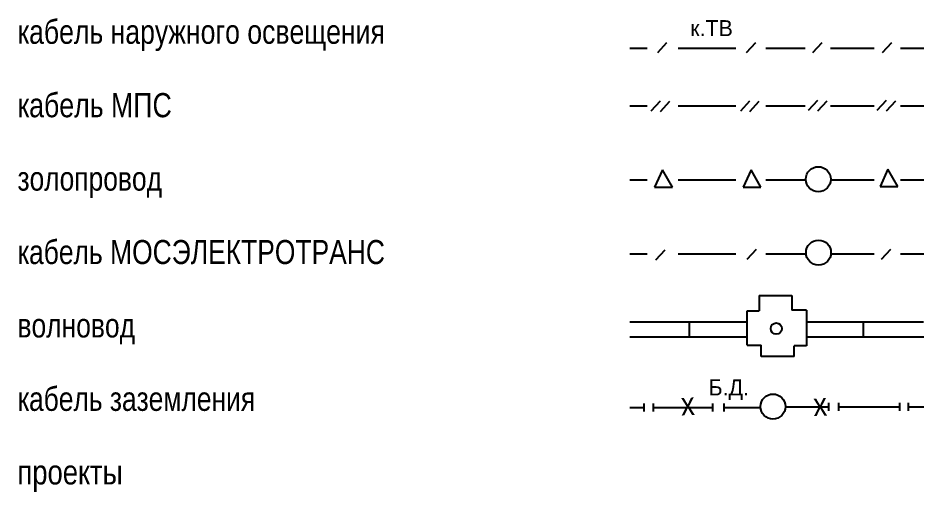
# Model space of a CAD drawing. Extents: x 8646 to 18206, y -17605 to -192.
# Drawn here: x 11123.81 to 11163.39, y -9079.69 to -9058.97 of the extents above; entities that cross this region are included whole.
import ezdxf
from ezdxf.enums import TextEntityAlignment as Align

# ---------------------------------------------------------------- set-up
doc = ezdxf.new("R2010")
doc.units = 0
doc.linetypes.add('DGN_STYLE_3', pattern=[21.180024, 15.128588, -6.051435])
doc.layers.get('0').update_dxf_attribs({"linetype": 'CONTINUOUS'})
doc.styles.add('STYLE-ARIAL_NARROW', font='ARIALN.TTF')
doc.styles.add('STYLE-RUSSIAN_1251', font='RUSSIAN_1251.shx')

msp = doc.modelspace()

# ---------------------------------------------------------------- linework, layer by layer
at = {"color": 8, "linetype": 'CONTINUOUS'}
for p, q in [((11151.759, -9060.472), (11152.163, -9060.032)), ((11155.64, -9060.472), (11156.045, -9060.032)), ((11158.543, -9060.472), (11158.947, -9060.032)), ((11161.58, -9060.472), (11161.985, -9060.032)), ((11150.544, -9060.28), (11151.304, -9060.28)), ((11152.658, -9060.28), (11155.168, -9060.28)), ((11156.488, -9060.28), (11158.203, -9060.28)), ((11159.306, -9060.28), (11161.212, -9060.28)), ((11162.373, -9060.28), (11163.391, -9060.28)), ((11151.479, -9063.021), (11151.884, -9062.582)), ((11155.387, -9063.021), (11155.791, -9062.582)), ((11158.355, -9062.996), (11158.76, -9062.557)), ((11158.761, -9063.022), (11159.165, -9062.583)), ((11161.35, -9062.996), (11161.754, -9062.557)), ((11161.755, -9063.022), (11162.16, -9062.583)), ((11150.544, -9062.805), (11151.304, -9062.805)), ((11151.885, -9063.047), (11152.289, -9062.608)), ((11152.658, -9062.805), (11155.168, -9062.805)), ((11155.792, -9063.047), (11156.196, -9062.608)), ((11156.488, -9062.805), (11158.203, -9062.805)), ((11159.306, -9062.805), (11161.212, -9062.805)), ((11162.373, -9062.805), (11163.391, -9062.805)), ((11151.973, -9065.608), (11151.624, -9066.364)), ((11152.408, -9066.364), (11151.973, -9065.608)), ((11155.837, -9065.608), (11155.488, -9066.364)), ((11156.272, -9066.364), (11155.837, -9065.608)), ((11161.822, -9065.579), (11161.474, -9066.335)), ((11162.257, -9066.335), (11161.822, -9065.579)), ((11150.544, -9066.044), (11151.304, -9066.044)), ((11152.658, -9066.044), (11155.168, -9066.044)), ((11156.488, -9066.044), (11158.231, -9066.044)), ((11159.323, -9066.044), (11161.212, -9066.044)), ((11162.373, -9066.044), (11163.391, -9066.044)), ((11151.624, -9066.364), (11152.408, -9066.364)), ((11155.488, -9066.364), (11156.272, -9066.364)), ((11161.474, -9066.335), (11162.257, -9066.335)), ((11150.544, -9069.275), (11151.304, -9069.275)), ((11151.683, -9069.541), (11152.087, -9069.102)), ((11152.658, -9069.275), (11155.168, -9069.275)), ((11155.665, -9069.507), (11156.07, -9069.068)), ((11156.488, -9069.275), (11158.244, -9069.275)), ((11159.333, -9069.275), (11161.212, -9069.275)), ((11161.539, -9069.507), (11161.943, -9069.068)), ((11162.373, -9069.275), (11163.391, -9069.275)), ((11150.544, -9072.261), (11153.604, -9072.261)), ((11153.128, -9072.261), (11153.128, -9072.912)), ((11153.604, -9072.261), (11155.654, -9072.261)), ((11158.264, -9072.261), (11161.323, -9072.261)), ((11160.735, -9072.261), (11160.735, -9072.912)), ((11161.323, -9072.261), (11163.373, -9072.261)), ((11150.544, -9072.912), (11153.622, -9072.912)), ((11153.622, -9072.912), (11155.672, -9072.912)), ((11158.264, -9072.912), (11161.341, -9072.912)), ((11161.341, -9072.912), (11163.391, -9072.912)), ((11150.544, -9076.002), (11151.154, -9076.002)), ((11151.154, -9075.822), (11151.154, -9076.172)), ((11151.562, -9075.822), (11151.562, -9076.172)), ((11151.562, -9076.002), (11153.48, -9076.002)), ((11153.48, -9076.002), (11154.153, -9076.002)), ((11154.153, -9075.822), (11154.153, -9076.172)), ((11154.647, -9075.822), (11154.647, -9076.172)), ((11154.647, -9076.002), (11156.249, -9076.002)), ((11157.341, -9075.976), (11159.216, -9075.976)), ((11159.216, -9075.796), (11159.216, -9076.146)), ((11159.654, -9075.796), (11159.654, -9076.146)), ((11159.654, -9075.976), (11161.308, -9075.976)), ((11161.308, -9075.976), (11162.331, -9075.976)), ((11162.331, -9075.796), (11162.331, -9076.146)), ((11162.709, -9075.796), (11162.709, -9076.146)), ((11162.709, -9075.976), (11163.391, -9075.976))]:
    msp.add_line(p, q, dxfattribs=at)
at = {"color": 8, "linetype": 'DGN_STYLE_3'}
for p, q in [((11156.193, -9071.099), (11157.614, -9071.099)), ((11156.193, -9071.099), (11156.193, -9071.769)), ((11157.614, -9071.099), (11157.614, -9071.74)), ((11155.664, -9073.274), (11155.664, -9071.769)), ((11155.664, -9071.769), (11156.193, -9071.769)), ((11158.256, -9071.74), (11157.614, -9071.74)), ((11158.256, -9071.74), (11158.256, -9073.301)), ((11155.664, -9073.274), (11156.277, -9073.274)), ((11156.277, -9073.775), (11156.277, -9073.274)), ((11158.256, -9073.301), (11157.726, -9073.301)), ((11157.726, -9073.775), (11157.726, -9073.301)), ((11157.726, -9073.775), (11156.277, -9073.775))]:
    msp.add_line(p, q, dxfattribs=at)
at = {"color": 8, "linetype": 'CONTINUOUS'}
for centre, radius in [((11158.776, -9066.014), 0.546), ((11158.786, -9069.225), 0.546), ((11156.942, -9072.551), 0.246), ((11156.795, -9075.96), 0.547)]:
    msp.add_circle(centre, radius, dxfattribs=at)

# ---------------------------------------------------------------- texts
at = {"color": 8, "linetype": 'CONTINUOUS', "style": 'STYLE-ARIAL_NARROW'}
for s, height, width, p in [('кабель наружного освещения', 1.05515, 0.961297, (11123.779, -9060.092)), ('кабель МПС', 1.0582, 0.962365, (11123.779, -9063.304)), ('золопровод', 1.0494, 0.959256, (11123.779, -9066.514)), ('кабель МОСЭЛЕКТРОТРАНС', 1.05061, 0.959691, (11123.779, -9069.726)), ('волновод', 1.0506, 0.959704, (11123.779, -9072.938)), ('кабель заземления', 1.04887, 0.959069, (11123.779, -9076.149)), ('проекты', 1.0776, 0.96905, (11123.779, -9079.369))]:
    msp.add_text(s, height=height, dxfattribs=dict(at, width=width)).set_placement(p)
at = {"color": 8, "linetype": 'CONTINUOUS', "style": 'STYLE-RUSSIAN_1251'}
for s, height, p in [('к.ТВ', 0.699, (11153.179, -9059.407)), ('Б.Д.', 0.7002, (11153.981, -9075.122))]:
    msp.add_text(s, height=height, dxfattribs=at).set_placement(p, align=Align.MIDDLE_LEFT)
at = {"color": 8, "linetype": 'CONTINUOUS', "style": 'STYLE-RUSSIAN_1251', "width": 0.899998}
for p in [(11153.07, -9075.841), (11158.853, -9075.868)]:
    msp.add_text('х', height=1, rotation=2.5592, dxfattribs=at).set_placement(p, align=Align.MIDDLE_CENTER)

doc.saveas('drawing.dxf')
